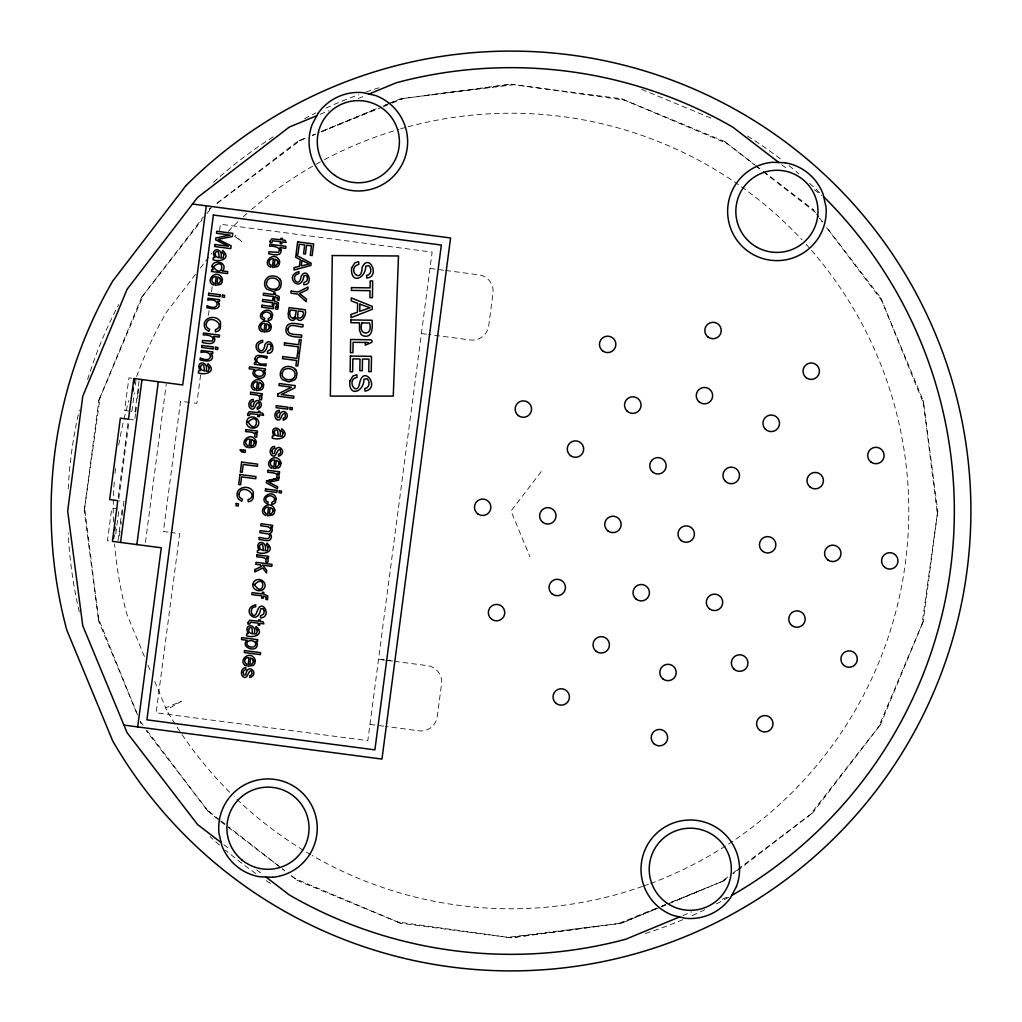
<?xml version="1.0" encoding="UTF-8"?>
<svg xmlns="http://www.w3.org/2000/svg" width="1022" height="1022" viewBox="0 0 1022 1022"><rect width="100%" height="100%" fill="white"/><g stroke="black" fill="none" stroke-linecap="round" stroke-linejoin="round"><path stroke-width="0.75" stroke-dasharray="5 3.75" d="M98.431 618.859L98.776 621.453L137.753 715.502L98.38 618.246L84.238 511L84.571 508.394M99.786 398.12L98.776 400.547L84.685 507.793L98.776 621.453M118.194 497.522L128.299 420.796M118.82 498.774L129.015 421.307M115.767 533.906L119.025 509.097M131.902 411.393L134.355 392.78M135.377 385.026L135.99 380.376M118.041 540.523L122.129 509.505L119.165 509.109M139.094 380.784L135.006 411.802L130.931 411.266M119.421 535.911L120.047 531.21M120.864 524.95L121.286 521.82M122.103 515.561L123.138 507.73M123.343 506.158L123.956 501.457L119.331 500.857M134.891 418.471L135.504 413.782M135.709 412.211L136.744 404.38M137.561 398.12L137.983 394.99M138.187 393.419L139.222 385.588M145.418 542.49L166.228 384.387M200.58 375.087L196.863 403.371L190.935 402.591M208.45 315.376L209.063 310.662M211.541 291.807L212.372 285.521M219.615 230.538L220.445 224.252L432.14 252.115L367.818 740.656L156.123 712.781L179.706 533.65L170.827 532.488M922.214 623.88L923.224 621.453L937.315 514.207L923.224 400.547L881.807 300.621L826.223 227.037M937.429 513.606L937.762 511L923.62 403.754L880.594 297.619L826.351 226.961M84.238 511L100.041 397.558L141.406 297.619L143.003 295.537M937.762 511L921.959 624.442L880.594 724.381L878.997 726.463M98.776 400.547L143.399 295.064L203.404 216.817M923.224 621.453L878.601 726.936L812.771 812.771L810.689 814.368M195.509 274.33L166.522 312.119A397.775 397.775 0 0 0 136.641 376.53M200.338 268.032L211.937 252.919M228.366 231.509L229.733 229.733A397.775 397.775 0 0 1 238.726 221.02M541.251 471.576L511 511L530.009 556.901M141.406 297.619L202.037 219.819M206.929 213.547L211.81 207.274L209.229 209.229L211.311 207.632M880.594 724.381L810.191 814.726L733.221 873.81M297.619 141.406L215.604 204.374L300.621 140.193L306.498 137.753L297.619 141.406L300.046 140.41M721.954 881.59L728.175 877.681M727.728 877.017L721.379 881.807L671.416 902.515M732.8 873.184L736.607 870.31M737.871 869.352L812.771 812.771M154.731 681.418L166.522 709.881L181.341 701.335L165.666 707.824M312.374 135.326L315.313 134.099M321.189 131.659L377.029 108.524L319.541 132.323M390.263 103.043L382.905 106.084L387.287 104.27M391.733 102.43L403.141 98.431M661.132 906.782L669.947 903.129M320.09 114.323L328.88 110.683M358.173 98.546L365.493 95.519M388.769 103.656L400.547 98.776L514.207 84.685L621.453 98.776L623.88 99.786M661.221 906.757L702.459 889.677M682.862 915.571L691.651 911.931M722.413 899.181L729.734 896.153M312.413 135.415L315.351 134.214M321.253 131.825L381.653 107.336M383.135 106.735L390.493 103.759M391.975 103.158L403.754 98.38L511 84.238L513.606 84.571M656.546 908.098L618.246 923.62L511 937.762L508.394 937.429M662.448 905.696L665.386 904.508M671.288 902.119L724.381 880.594M424.079 95.672L511 84.238L624.442 100.041L724.381 141.406L726.463 143.003M597.921 926.328L511 937.762L397.558 921.959L297.619 880.594L295.537 878.997M618.859 923.569L621.453 923.224L659.752 907.37L621.453 923.224L507.793 937.315L400.547 923.224L398.12 922.214M392.729 661.093L378.549 659.228L384.464 660.008M394.3 661.298L427.4 665.641A16.416 16.416 0 0 1 441.542 684.088L437.25 716.652A16.429 16.429 0 0 1 418.816 730.794L385.728 726.438M429.994 268.403L444.8 270.345M445.758 270.472L478.845 274.829A16.429 16.429 0 0 1 492.987 293.263L488.708 325.826A16.429 16.429 0 0 1 470.273 339.968L428.64 334.488M421.422 333.542L427.72 334.373M131.876 378.255L128.913 377.859L124.62 410.435L130.561 411.214M189.453 402.4L180.575 401.237L163.418 531.504L169.345 532.283M128.504 419.224L134.687 420.042M117.683 508.918L111.756 508.138L107.463 540.702L111.832 541.277M385.754 660.174L393.342 661.183M369.964 724.368L384.77 726.31M641.637 89.361L713.522 119.127M621.453 98.776L726.936 143.399L754.709 164.695M400.547 923.224L295.064 878.601L290.018 874.73L297.619 880.594M781.715 164.708L788.013 169.524M814.419 189.798L821.969 195.585M755.858 165.564L762.284 170.508M763.447 171.389L812.771 209.229L814.368 211.311M234.485 236.197L241.831 241.831L235.226 235.226M207.632 810.689L219.347 820.538M220.586 821.484L226.935 826.351M228.162 827.296L281.178 867.946L228.596 826.798M223.933 844.747L230.218 849.576M256.637 869.85L262.922 874.666M724.381 141.406L754.53 164.9M755.782 165.883L762.054 170.763M763.306 171.747L814.726 211.81L818.596 216.868L812.771 209.229M219.819 819.963L207.274 810.191L146.248 730.692M221.071 820.934L227.344 825.827M822.467 221.915L819.567 218.12L822.391 221.966M143.067 725.186L140.193 721.379L141.406 724.381L140.41 721.954M146.9 730.257L209.229 812.771M880.594 297.619L881.59 300.046M144.396 656.482L126.779 613.954A397.775 397.775 0 0 1 114.592 543.998M148.049 665.284L150.477 671.16M923.224 400.547L923.569 403.141M728.571 897.278A443.331 443.331 0 0 1 716.052 904.061M704.695 909.784A443.331 443.331 0 0 1 691.664 915.853M682.875 919.659A443.331 443.331 0 0 1 642.429 934.402M270.447 883.404A443.331 443.331 0 0 1 263.804 879.022M255.922 873.606A443.331 443.331 0 0 1 225.543 850.202M219.5 845.015A443.331 443.331 0 0 1 210.034 836.52M79.32 611.974A443.331 443.331 0 0 1 68.219 533.126M68.219 488.874A443.331 443.331 0 0 1 79.32 410.026M87.598 379.571A443.331 443.331 0 0 1 118.68 304.543M213.547 182.261A443.331 443.331 0 0 1 274.458 136.041M304.543 118.68A443.331 443.331 0 0 1 315.875 112.918M325.967 108.128A443.331 443.331 0 0 1 358.467 94.739M365.978 92.057A443.331 443.331 0 0 1 379.571 87.598M747.542 136.041A443.331 443.331 0 0 1 782.788 160.748M789.048 165.705A443.331 443.331 0 0 1 798.885 173.855M809.628 183.334A443.331 443.331 0 0 1 820.002 193.094M811.545 250.428A397.775 397.775 0 0 1 649.941 883.723M648.446 884.273A397.775 397.775 0 0 1 643.988 885.882M642.493 886.419A397.775 397.775 0 0 1 312.119 855.478M310.765 854.699A397.775 397.775 0 0 1 234.191 796.649M229.733 792.267A397.775 397.775 0 0 1 166.522 709.881M113.378 521.961A397.775 397.775 0 0 1 114.464 479.574M115.013 473.263A397.775 397.775 0 0 1 115.499 468.536M118.744 444.966A397.775 397.775 0 0 1 128.874 400.522M243.351 216.741A397.775 397.775 0 0 1 246.864 213.585M251.629 209.421A397.775 397.775 0 0 1 323.054 160.428M324.447 159.688A397.775 397.775 0 0 1 399.014 129.321M400.522 128.874A397.775 397.775 0 0 1 406.539 127.188M408.046 126.779A397.775 397.775 0 0 1 802.066 239.876M806.32 244.514A397.775 397.775 0 0 1 810.51 249.24M284.959 870.859L282.442 868.917L285.023 870.782"/><path stroke-width="1.5" d="M365.327 342.498L365.288 345.193L371.829 342.319A1.686 1.686 0 0 0 372.008 341.054L371.586 340.288A1.686 1.686 0 0 0 370.411 339.777L350.635 339.47L350.431 352.654L352.922 352.692L353.088 342.293L368.175 342.498M266.589 481.004L266.346 482.844L277.384 488.733L277.639 486.715L268.786 482.205L278.495 480.174L278.763 478.104L266.589 481.004L278.763 478.104M113.621 538.3L114.03 535.145M114.656 530.392L115.077 527.237M132.975 391.26L133.397 388.105M134.023 383.365L134.636 378.613M120.57 542.427L142.007 379.584M136.859 544.573L158.295 381.73M137.702 726.923L161.284 547.792L112.42 541.366L117.786 500.652L109.648 499.579L120.366 418.151L128.504 419.224L133.869 378.51L182.721 384.949L206.303 205.818M220.739 280.705L219.283 282.992L216.996 283.452L217.839 276.975L220.126 278.316L220.739 280.705A3.143 3.143 0 0 0 220.126 278.316M277.907 262.846L276.464 265.132L274.164 265.592L275.007 259.115L277.307 260.457L277.907 262.846A3.143 3.143 0 0 0 277.307 260.457M269.514 327.5L268.058 329.787L265.771 330.247L266.614 323.77L268.901 325.098L269.514 327.5A3.143 3.143 0 0 0 268.901 325.098M261.926 385.971L260.469 388.258L258.183 388.718L259.013 382.228L261.313 383.569L261.926 385.971A3.143 3.143 0 0 0 261.313 383.569M254.491 443.152L253.047 445.439L250.748 445.899L251.591 439.422L253.878 440.763L254.491 443.152A3.143 3.143 0 0 0 253.878 440.763M279.21 464.001L277.767 466.3L275.467 466.747L276.31 460.27L278.597 461.612L279.21 464.001A3.143 3.143 0 0 0 278.597 461.612M273.078 511.243L271.622 513.529L269.335 513.989L270.178 507.512L272.465 508.841L273.078 511.243A3.143 3.143 0 0 0 272.465 508.841M253.533 661.707L252.089 663.993L249.79 664.453L250.633 657.976L252.932 659.305L253.533 661.707A3.143 3.143 0 0 0 252.932 659.305M295.166 316.743L296.227 310.726L290.721 310.011C288.012 313.256 291.193 321.432 295.166 316.743A2.453 2.453 0 0 1 293.314 318.136M316.858 115.665L289.328 127.06L197.514 197.514L127.06 289.328L82.769 396.255L67.669 511L82.769 625.745L127.06 732.672L197.514 824.486L221.148 842.626M369.07 94.037L396.255 82.769A443.331 443.331 0 0 1 732.672 127.06L778.879 162.524M679.566 916.938L625.745 939.231A443.331 443.331 0 0 1 289.328 894.94L265.988 877.029M731.778 895.31L732.672 894.94A443.331 443.331 0 0 0 824.486 197.514L823.719 196.927M192.532 204.004L450.574 237.973L381.96 759.078L123.93 725.109M296.188 370.743A7.32 7.32 0 0 0 292.867 367.511A10.999 10.999 0 0 0 287.297 366.476C282.136 366.63 278.814 372.545 280.807 377.144A6.643 6.643 0 0 0 282.519 379.647L288.766 381.947L294.617 379.916A7.422 7.422 0 0 0 296.354 377.361L296.955 373.656A7.077 7.077 0 0 0 295.358 369.466M280.513 280.245A7.32 7.32 0 0 0 277.205 277.013A10.999 10.999 0 0 0 271.635 275.978C266.461 276.119 263.139 282.046 265.132 286.633A6.643 6.643 0 0 0 266.844 289.137L273.091 291.449L278.942 289.405A7.422 7.422 0 0 0 280.68 286.863L281.28 283.145A7.077 7.077 0 0 0 279.683 278.968M266.116 597.333L265.848 599.25L267.521 599.773L267.738 595.89L263.689 594.14L263.919 592.402L262.386 592.198L262.156 593.935L252.089 592.632L251.834 594.587L261.9 595.89L261.606 598.151L263.139 598.355L263.433 596.094L266.116 597.333M276.758 304.173L276.489 306.102L278.176 306.613L278.393 302.742L274.33 300.992L274.56 299.254L273.027 299.05L272.81 300.787L262.731 299.484L262.475 301.439L272.555 302.742L272.261 305.003L273.794 305.208L274.088 302.946L276.758 304.173M277.562 297.964L277.307 299.88L278.98 300.404L279.198 296.521L275.148 294.77L275.365 293.033L273.845 292.829L273.615 294.566L263.535 293.263L263.293 295.217L273.359 296.533L273.066 298.794L274.599 298.986L274.892 296.725L277.562 297.964M272.606 314.955L271.737 318.8A4.011 4.011 0 0 1 269.961 320.231L268.326 320.576L268.275 318.634L270.702 317.178L270.881 314.904A3.066 3.066 0 0 0 269.667 313.256C265.733 309.398 258.144 315.709 264.609 318.315L264.11 320.218C252.996 315.376 270.14 303.496 272.606 314.955M276.17 498.71L275.301 502.543A4.011 4.011 0 0 1 273.513 503.974L271.89 504.319L271.839 502.377L274.266 500.921L274.445 498.659A3.066 3.066 0 0 0 273.219 496.999C269.297 493.141 261.709 499.451 268.173 502.058L267.675 503.961C256.56 499.119 273.692 487.238 276.17 498.71M246.583 421.818C245.804 426.302 250.76 428.882 254.619 428.001A5.097 5.097 0 0 0 257.416 426.378C261.811 421.345 255.015 414.855 249.611 417.538A4.918 4.918 0 0 0 247.26 419.672L246.583 421.818M252.894 584.392C252.115 588.864 257.071 591.457 260.929 590.575A5.097 5.097 0 0 0 263.727 588.953C268.122 583.92 261.325 577.43 255.922 580.113A4.918 4.918 0 0 0 253.571 582.246L252.894 584.392M255.858 643.86C255.819 648.127 249.176 647.871 247.286 645.074A2.747 2.747 0 0 1 247.72 641.612C250.135 639.657 255.104 640.564 255.858 643.86M263.599 373.094C263.561 377.361 256.918 377.105 255.027 374.308A2.747 2.747 0 0 1 255.462 370.845C257.876 368.891 262.846 369.798 263.599 373.094M243.108 672.374L243.939 675.018L245.727 674.827C247.643 661.515 260.214 674.047 249.815 677.56L249.802 675.606L251.297 675.031L252.025 673.319L251.399 670.828C247.49 670.24 248.103 680.678 242.776 676.513C240.068 673.805 241.537 667.583 245.855 667.698L245.919 669.678L244.003 670.355L243.108 672.374M247.707 413.999L247.682 415.507L249.457 415.456L250.147 413.642L258.029 414.549L257.774 416.529L259.307 416.733L259.562 414.753L263.612 415.277L262.692 413.169L259.818 412.799L259.997 411.355L258.477 411.151L258.285 412.594L249.253 411.674L247.707 413.999M250.531 404.086L251.348 406.73L253.149 406.539C255.066 393.227 267.636 405.76 257.225 409.273L257.212 407.318L258.707 406.743L259.447 405.031L258.822 402.54C254.9 401.953 255.526 412.39 250.198 408.225C247.49 405.517 248.959 399.295 253.277 399.41L253.328 401.391L251.425 402.068L250.531 404.086M248.039 622.59L248.027 624.097L249.802 624.033L250.492 622.219L258.362 623.139L258.106 625.119L259.639 625.311L259.895 623.343L263.944 623.867L263.024 621.759L260.15 621.389L260.342 619.945L258.809 619.741L258.617 621.184L249.598 620.252L248.039 622.59M270.153 241.141L270.14 242.648L271.916 242.597L272.606 240.783L280.475 241.703L280.22 243.67L281.753 243.875L282.008 241.895L286.058 242.418L285.138 240.311L282.264 239.94L282.455 238.496L280.922 238.305L280.731 239.748L271.711 238.816L270.153 241.141M271.852 451.047L272.682 453.691L274.484 453.5C276.387 440.188 288.958 452.72 278.559 456.234L278.546 454.279L280.041 453.704L280.769 451.992L280.143 449.501C276.234 448.913 276.847 459.351 271.52 455.186C268.812 452.478 270.293 446.256 274.611 446.371L274.663 448.351L272.746 449.028L271.852 451.047M276.54 414.983L277.358 417.628L279.159 417.449C281.076 404.124 293.646 416.657 283.235 420.17L283.222 418.215L284.729 417.64L285.457 415.928L284.831 413.437C280.922 412.85 281.535 423.3 276.208 419.122C273.5 416.414 274.969 410.192 279.287 410.307L279.338 412.288L277.435 412.965L276.54 414.983M200.427 366.821L201.155 369.76L204.502 371.05L203.8 365.506A1.686 1.686 0 0 0 202.573 364.726L201.181 365.148L200.427 366.821M215.131 253.635L215.859 256.573L219.206 257.863L218.504 252.319A1.686 1.686 0 0 0 217.277 251.54L215.885 251.961L215.131 253.635M248.576 629.667L249.304 632.592L252.651 633.895L251.936 628.338A1.686 1.686 0 0 0 250.722 627.572L249.33 627.993L248.576 629.667M259.396 546.361L260.125 549.287L263.472 550.59L262.756 545.033A1.686 1.686 0 0 0 261.543 544.253L260.15 544.688L259.396 546.361M274.254 431.974L274.982 434.912L278.329 436.202L277.614 430.658A1.686 1.686 0 0 0 276.387 429.879L275.007 430.3L274.254 431.974M332.291 255.538L330.349 396.102L393.266 396.102L398.503 255.973L332.291 255.538M350.38 356.039L350.137 371.791L352.628 371.829L352.833 358.875L360.012 358.99L359.833 370.667L362.312 370.705L362.491 359.029L368.955 359.131L368.763 371.599L371.254 371.638L371.484 356.371L350.38 356.039M350.942 319.912L350.904 322.709L359.488 322.837L359.488 330.323L361.162 334.475A6.324 6.324 0 0 0 364.407 336.136C373.337 337.707 372.455 325.737 372.059 320.244L350.942 319.912M351.031 314.495L350.98 317.676L372.225 309.372L372.276 306.357L351.287 297.926L351.249 300.89L357.598 303.304L357.47 312.132L351.031 314.495M351.453 287.604L351.415 290.389L370.028 290.682L369.926 297.67L372.417 297.709L372.672 280.973L370.181 280.935L370.079 287.897L351.453 287.604M359.872 304.147L359.757 311.314L370.041 307.763L359.872 304.147M361.98 322.875C357.202 336.046 373.848 336.672 369.517 323.003L361.98 322.875M254.759 358.85L256.241 362.784L254.542 362.567L254.312 364.33L265.912 365.838L266.167 363.87C253.29 366.413 253.686 352.181 266.883 358.39L267.138 356.423L258.093 355.375L255.947 356.269L254.759 358.85M211.912 266.397L213.215 269.859L211.746 269.68L211.516 271.494L227.536 273.577L227.778 271.622L222.042 270.881L222.758 270.37A3.896 3.896 0 0 0 224.048 267.879C224.802 261.236 212.883 259.831 211.912 266.397M213.509 266.793C222.694 280.922 226.181 255.359 213.509 266.793M212.448 356.295C212.972 363.257 203.838 360.6 200.031 359.872L200.286 357.904C213.279 364.535 213.828 349.537 201.002 352.411L201.257 350.444L212.857 351.951L212.627 353.727L210.979 353.51L212.448 356.295M219.232 304.071C219.756 311.02 210.621 308.376 206.814 307.648L207.07 305.68C220.062 312.31 220.611 297.3 207.785 300.187L208.041 298.22L219.641 299.727L219.411 301.49L217.763 301.286L219.232 304.071M257.391 643.809C257.787 653.965 239.314 647.271 247.12 640.296L241.473 639.568L241.729 637.6L257.774 639.683L257.544 641.471L256.037 641.279L257.391 643.809M265.132 373.043C265.528 383.199 247.056 376.505 254.861 369.53L249.215 368.801L249.47 366.834L265.516 368.916L265.286 370.705L263.778 370.513L265.132 373.043M264.238 610.645L263.791 613.928L260.61 615.832L260.508 617.888C272.708 617.275 262.169 597.116 257.212 611.054C253.89 622.832 246.647 607.17 255.653 606.812L255.743 604.794C239.723 608.665 257.557 628.019 260.763 608.78L263.165 608.678L264.238 610.645M271.162 346.1L270.715 349.371L267.547 351.287L267.432 353.331C277.997 353.893 271.124 334.475 264.902 344.695C262.807 358.875 252.319 344.044 262.59 342.268L262.667 340.237C246.647 344.107 264.494 363.462 267.7 344.222L270.089 344.133L271.162 346.1M307.507 277.473L307.06 280.756L303.892 282.66L303.777 284.716C314.329 285.279 307.456 265.848 301.235 276.081C299.152 290.248 288.651 275.416 298.922 273.64L299.012 271.622C282.992 275.493 300.826 294.847 304.032 275.608L306.434 275.506L307.507 277.473M209.318 367.626L208.322 370.999L206.048 371.254C209.497 360.37 194.589 360.242 200.095 370.654L198.613 370.858L198.345 372.915C205.946 375.713 216.856 371.305 207.977 363.64L207.466 365.531L209.318 367.626M224.01 254.44L223.026 257.812L220.752 258.068C224.201 247.183 209.293 247.056 214.799 257.467L213.304 257.672L213.049 259.729C220.65 262.526 231.56 258.119 222.681 250.454L222.17 252.345L224.01 254.44M257.455 630.459L256.471 633.832L254.184 634.1C257.646 623.216 242.738 623.088 248.231 633.487L246.749 633.691L246.494 635.748C254.095 638.546 265.005 634.151 256.126 626.486L255.615 628.364L257.455 630.459M268.275 547.153L267.291 550.526L265.005 550.781C268.467 539.897 253.558 539.782 259.051 550.181L257.57 550.385L257.314 552.442C264.915 555.24 275.825 550.832 266.946 543.167L266.435 545.058L268.275 547.153M283.132 432.779L282.149 436.151L279.862 436.407C283.324 425.522 268.403 425.395 273.909 435.806L272.427 436.011L272.159 438.068C279.76 440.865 290.682 436.458 281.804 428.793L281.28 430.684L283.132 432.779M214.709 338.997C215.08 345.858 206.074 343.124 202.292 342.485L202.548 340.518L212.129 341.118C215.961 335.88 206.431 334.564 203.263 334.999L203.519 333.031L219.538 335.114L219.283 337.081L213.534 336.34L214.709 338.997M248.193 422.035C257.352 437.275 260.878 409.579 248.193 422.035M254.504 584.597C263.676 599.85 267.189 572.154 254.504 584.597M281.088 250.249C281.472 257.11 272.452 254.376 268.671 253.737L268.927 251.77L278.508 252.37C282.34 247.132 272.81 245.817 269.642 246.251L269.897 244.284L285.917 246.366L285.662 248.333L279.913 247.592L281.088 250.249M266.461 282.851C265.694 287.77 271.673 290.261 275.71 288.945A5.123 5.123 0 0 0 278.993 286.032C281.267 280.973 275.34 277.026 270.753 278.24A5.468 5.468 0 0 0 267.802 279.887L266.461 282.851M282.136 373.349C281.369 378.281 287.348 380.772 291.372 379.456A5.123 5.123 0 0 0 294.668 376.543C296.942 371.471 291.015 367.524 286.428 368.75A5.468 5.468 0 0 0 283.477 370.398L282.136 373.349M222.4 279.734L222.119 281.995A4.854 4.854 0 0 1 220.279 284.486L215.105 285.304L216.23 276.655C212.435 275.633 209.893 281.446 213.815 283.017L213.304 285.023C204.77 280.807 215.501 269.348 221.25 276.77A4.969 4.969 0 0 1 222.4 279.734M256.164 442.181L255.87 444.442A4.854 4.854 0 0 1 254.031 446.933L248.87 447.751L249.994 439.102C246.187 438.093 243.645 443.893 247.58 445.464L247.056 447.47C238.522 443.267 249.253 431.795 255.002 439.217A4.969 4.969 0 0 1 256.164 442.181M263.587 385L263.293 387.249A4.854 4.854 0 0 1 261.466 389.752L256.292 390.57L257.416 381.909C253.609 380.899 251.067 386.699 255.002 388.283L254.491 390.276C245.957 386.073 256.688 374.614 262.437 382.036A4.969 4.969 0 0 1 263.587 385M255.206 660.736L254.912 662.984A4.854 4.854 0 0 1 253.073 665.488L247.912 666.306L249.036 657.657C245.229 656.635 242.687 662.435 246.621 664.019L246.098 666.012C237.564 661.809 248.308 650.35 254.044 657.772A4.969 4.969 0 0 1 255.206 660.736M271.188 326.529L270.894 328.79A4.854 4.854 0 0 1 269.054 331.281L263.88 332.099L265.005 323.45C261.21 322.428 258.668 328.228 262.59 329.812L262.079 331.805C253.545 327.602 264.276 316.143 270.025 323.565A4.969 4.969 0 0 1 271.188 326.529M279.581 261.875L279.287 264.136A4.854 4.854 0 0 1 277.447 266.627L272.286 267.445L273.411 258.796C269.604 257.787 267.061 263.587 270.996 265.158L270.472 267.164C261.939 262.961 272.682 251.489 278.418 258.911A4.969 4.969 0 0 1 279.581 261.875M274.752 510.272L274.458 512.533A4.854 4.854 0 0 1 272.619 515.024L267.445 515.842L268.569 507.193C264.775 506.171 262.232 511.971 266.154 513.555L265.643 515.548C257.11 511.345 267.841 499.886 273.589 507.308A4.969 4.969 0 0 1 274.739 510.272M280.884 463.03L280.59 465.291A4.854 4.854 0 0 1 278.75 467.795L273.589 468.613L274.714 459.951C270.907 458.942 268.364 464.742 272.286 466.313L271.775 468.319C263.242 464.116 273.973 452.657 279.721 460.079A4.969 4.969 0 0 1 280.884 463.03M206.252 324.076L206.291 325.75A4.305 4.305 0 0 0 207.389 327.858L209.714 329.288L208.91 331.332L205.895 329.314A6.132 6.132 0 0 1 204.464 326.363C202.599 318.212 213.636 314.75 218.836 319.733A6.502 6.502 0 0 1 220.509 322.185L220.382 328.369A5.915 5.915 0 0 1 217.571 331.281L215.489 331.907L215.272 329.761C227.344 325.264 208.501 312.873 206.252 324.076M239.033 493.996L239.084 495.67A4.305 4.305 0 0 0 240.17 497.778L242.508 499.209L241.69 501.253L238.688 499.234A6.132 6.132 0 0 1 237.245 496.283C235.379 488.133 246.43 484.671 251.629 489.653A6.502 6.502 0 0 1 253.303 492.106L253.162 498.289A5.915 5.915 0 0 1 250.364 501.202L248.269 501.828L248.052 499.681C260.137 495.185 241.281 482.793 239.033 493.996M287.987 329.058C286.952 336.264 298.117 333.76 301.797 335.242L301.528 337.362C296.444 336.723 284.576 337.439 286.045 328.995C286.607 320.282 298.105 324.178 303.164 324.766L302.882 326.887C298.782 327.449 289.303 322.185 287.987 329.058M288.306 313.754L288.447 317.382L290.146 319.592A4.727 4.727 0 0 0 293.506 320.32L296.444 317.829C300.545 325.341 307.405 314.891 305.118 309.73L289.098 307.648L288.306 313.754M297.658 314.431C296.61 321.572 305.591 317.139 302.946 311.595L298.117 310.969L297.658 314.431M351.606 267.981C350.214 284.397 365.608 279.249 365.761 266.154L368.853 265.669C372.161 268.045 371.293 275.225 366.617 275.34L366.77 278.022C380.401 277.077 369.402 252.485 362.197 267.176C361.584 285.892 345.755 268.186 358.837 264.353L358.645 261.721L354.838 262.82L351.606 267.981M349.831 381.065C348.438 397.481 363.832 392.333 363.985 379.239L367.077 378.753C370.386 381.129 369.517 388.309 364.841 388.424L364.995 391.107C380.759 388.513 364.075 363.883 359.706 382.726C357.125 398.516 345.41 379.239 357.061 377.45L356.87 374.806L353.063 375.904L349.831 381.065M201.909 345.487L201.653 347.454L213.253 348.962L213.509 346.995L201.909 345.487M208.692 293.263L208.437 295.23L220.037 296.738L220.292 294.77L208.692 293.263M215.016 244.488L214.761 246.532L230.768 248.614L231.138 245.765L218.044 239.301L232.339 236.529L232.761 233.335L216.741 231.253L216.472 233.297L230.103 235.073L215.872 237.934L215.629 239.838L228.43 246.238L215.016 244.488M215.655 347.276L215.399 349.243L217.66 349.537L217.916 347.569L215.655 347.276M222.438 295.051L222.183 297.019L224.444 297.313L224.699 295.345L222.438 295.051M236.235 503.514L235.941 505.749L238.19 506.043L238.471 503.808L236.235 503.514M240.004 474.515L238.701 484.53L240.592 484.773L241.614 476.891L255.743 478.718L256.011 476.597L240.004 474.515M241.614 462.072L240.323 472.087L242.201 472.33L243.236 464.448L257.352 466.275L257.633 464.154L241.614 462.072M243.185 449.999L243.044 451.111L240.873 449.565L239.966 449.999L241.792 451.98L245.139 452.529L245.421 450.28L243.185 449.999M245.842 429.572L245.587 431.54C247.848 431.999 257.288 431.463 254.516 436.42L256.254 437.327L256.854 436.368L256.918 434.082L255.449 432.613L257.212 432.843L257.442 431.08L245.842 429.572M250.684 392.269L250.428 394.237C252.69 394.696 262.13 394.16 259.358 399.117L261.095 400.036L261.696 399.078L261.76 396.779L260.291 395.322L262.054 395.552L262.284 393.777L250.684 392.269M261.99 305.233L261.734 307.2L273.334 308.708L273.589 306.741L261.99 305.233M275.736 307.022L275.48 308.989L277.741 309.283L277.997 307.315L275.736 307.022M244.565 650.58L244.309 652.534L260.316 654.617L260.572 652.649L244.565 650.58M255.091 569.51L254.772 571.937L262.705 568.002L266.435 572.997L266.768 570.455L262.654 565.192L271.788 566.367L272.044 564.412L256.024 562.33L255.768 564.297L260.367 564.885L261.517 566.456L255.091 569.51M256.995 554.844L256.739 556.811C259 557.271 268.441 556.735 265.669 561.691L267.406 562.611L268.02 561.653L268.071 559.353L266.614 557.897L268.364 558.114L268.594 556.351L256.995 554.844M259.243 537.546L258.988 539.501C262.322 539.309 270.383 543.282 271.315 537.457A4.011 4.011 0 0 0 270.549 534.468L269.744 533.612L271.392 532.641L272.21 530.597A4.114 4.114 0 0 0 271.456 527.582L270.779 526.841L272.401 527.045L272.631 525.295L261.032 523.788L260.776 525.755L268.186 526.79L270.319 528.348A2.887 2.887 0 0 1 270.281 530.865L268.837 531.683L260.137 530.673L259.882 532.641L268.134 533.918A2.555 2.555 0 0 1 269.616 535.656C270.166 541.29 261.798 537.163 259.243 537.546M265.554 488.976L265.298 490.943L276.898 492.451L277.154 490.483L265.554 488.976M267.968 470.312L267.713 472.279C269.987 472.739 279.428 472.202 276.655 477.159L278.38 478.079L278.993 477.121L279.057 474.821L277.588 473.365L279.351 473.582L279.581 471.819L267.968 470.312M276.374 405.683L276.119 407.65L287.719 409.158L287.974 407.19L276.374 405.683M277.895 393.968L277.601 396.14L293.621 398.222L293.889 396.191L281.318 394.556L294.975 387.785L295.256 385.613L279.249 383.531L278.98 385.562L291.564 387.197L277.895 393.968M282.749 356.55L282.468 358.671L296.597 360.511L295.907 365.812L297.798 366.055L299.446 353.357L297.555 353.114L296.878 358.39L282.749 356.55M284.525 342.894L284.244 345.014L298.373 346.841L297.683 352.143L299.574 352.386L301.222 339.687L299.331 339.445L298.654 344.721L284.525 342.894M291.244 291.104L290.976 293.225L297.76 294.106L306.153 301.694L306.485 299.229L299.574 293.403L307.737 289.596L308.069 287.016L298.028 291.985L291.244 291.104M294.31 267.572L293.991 269.974L310.854 265.503L311.161 263.216L295.946 254.989L295.652 257.237L300.264 259.626L299.395 266.333L294.31 267.572M297.645 241.869L296.086 253.826L297.977 254.069L299.254 244.232L304.709 244.948L303.56 253.801L305.437 254.044L306.587 245.191L311.493 245.829L310.266 255.283L312.157 255.526L313.665 243.951L297.645 241.869M301.912 260.469L301.209 265.899L309.334 264.098L301.912 260.469M279.3 490.764L279.044 492.732L281.305 493.026L281.561 491.058L279.3 490.764M290.12 407.471L289.865 409.439L292.126 409.733L292.381 407.765L290.12 407.471M213.368 215.029L146.913 719.846L374.895 749.867L441.351 245.05L213.368 215.029M318.225 113.097L312.183 124.454A49.273 49.273 0 0 0 341.105 187.856A49.273 49.273 0 0 0 404.508 158.934A49.273 49.273 0 0 0 375.585 95.531L363.053 92.644A49.273 49.273 0 0 0 318.225 113.097M736.453 886.508L730.411 897.865A49.273 49.273 0 0 1 685.583 918.318L673.051 915.431A49.273 49.273 0 0 1 644.128 852.029A49.273 49.273 0 0 1 707.518 823.106A49.273 49.273 0 0 1 736.453 886.508M185.8 185.8L112.714 281.05A459.9 459.9 0 0 0 66.775 630.025L112.714 740.95A459.9 459.9 0 0 0 774.791 887.722A459.9 459.9 0 0 0 863.309 215.387A459.9 459.9 0 0 0 185.8 185.8M785.062 162.741L772.198 162.294A49.273 49.273 0 0 0 727.856 216.038A49.273 49.273 0 0 0 781.6 260.393A49.273 49.273 0 0 0 825.955 206.636L823.068 194.103A49.273 49.273 0 0 0 785.062 162.741M272.67 877.259L259.818 876.799A49.273 49.273 0 0 1 221.8 845.449L218.912 832.917A49.273 49.273 0 0 1 263.267 779.16A49.273 49.273 0 0 1 317.012 823.502A49.273 49.273 0 0 1 272.67 877.259M806.217 377.706A8.214 8.214 0 0 0 819.363 372.251A8.214 8.214 0 0 0 808.07 363.602A8.214 8.214 0 0 0 806.217 377.706M518.346 415.596A8.214 8.214 0 0 0 531.491 410.154A8.214 8.214 0 0 0 520.198 401.493A8.214 8.214 0 0 0 518.346 415.596M491.544 619.153A8.214 8.214 0 0 0 504.689 613.711A8.214 8.214 0 0 0 493.396 605.05A8.214 8.214 0 0 0 491.544 619.153M556.249 703.468A8.214 8.214 0 0 0 569.382 698.026A8.214 8.214 0 0 0 558.101 689.365A8.214 8.214 0 0 0 556.249 703.468M477.67 513.785A8.214 8.214 0 0 0 490.816 508.343A8.214 8.214 0 0 0 479.535 499.681A8.214 8.214 0 0 0 477.67 513.785M602.661 350.904A8.214 8.214 0 0 0 615.806 345.462A8.214 8.214 0 0 0 604.513 336.8A8.214 8.214 0 0 0 602.661 350.904M708.029 337.03A8.214 8.214 0 0 0 721.174 331.588A8.214 8.214 0 0 0 709.881 322.926A8.214 8.214 0 0 0 708.029 337.03M654.425 744.144A8.214 8.214 0 0 0 667.57 738.702A8.214 8.214 0 0 0 656.29 730.04A8.214 8.214 0 0 0 654.425 744.144M884.784 567.389A8.214 8.214 0 0 0 897.929 561.934A8.214 8.214 0 0 0 886.636 553.285A8.214 8.214 0 0 0 884.784 567.389M870.91 462.021A8.214 8.214 0 0 0 884.056 456.566A8.214 8.214 0 0 0 872.775 447.917A8.214 8.214 0 0 0 870.91 462.021M759.793 730.27A8.214 8.214 0 0 0 772.939 724.828A8.214 8.214 0 0 0 761.658 716.167A8.214 8.214 0 0 0 759.793 730.27M844.108 665.565A8.214 8.214 0 0 0 857.254 660.123A8.214 8.214 0 0 0 845.973 651.474A8.214 8.214 0 0 0 844.108 665.565M827.794 559.877A8.214 8.214 0 0 0 840.927 554.435A8.214 8.214 0 0 0 829.647 545.774A8.214 8.214 0 0 0 827.794 559.877M791.986 625.579A8.214 8.214 0 0 0 805.132 620.137A8.214 8.214 0 0 0 793.851 611.475A8.214 8.214 0 0 0 791.986 625.579M733.796 668.912A8.278 8.278 0 0 0 747.657 665.194A8.278 8.278 0 0 0 737.514 655.051A8.278 8.278 0 0 0 733.796 668.912M663.01 679.004A8.214 8.214 0 0 0 676.142 673.562A8.214 8.214 0 0 0 664.862 664.9A8.214 8.214 0 0 0 663.01 679.004M596.235 651.346A8.214 8.214 0 0 0 609.38 645.904A8.214 8.214 0 0 0 598.1 637.243A8.214 8.214 0 0 0 596.235 651.346M552.238 594.012A8.214 8.214 0 0 0 565.383 588.57A8.214 8.214 0 0 0 554.103 579.908A8.214 8.214 0 0 0 552.238 594.012M542.81 522.357A8.214 8.214 0 0 0 555.955 516.915A8.214 8.214 0 0 0 544.662 508.253A8.214 8.214 0 0 0 542.81 522.357M570.468 455.595A8.214 8.214 0 0 0 583.613 450.153A8.214 8.214 0 0 0 572.32 441.491A8.214 8.214 0 0 0 570.468 455.595M626.946 410.946A8.278 8.278 0 0 0 640.807 407.229A8.278 8.278 0 0 0 630.663 397.085A8.278 8.278 0 0 0 626.946 410.946M699.457 402.17A8.214 8.214 0 0 0 712.589 396.728A8.214 8.214 0 0 0 701.309 388.066A8.214 8.214 0 0 0 699.457 402.17M765.363 429.163A8.278 8.278 0 0 0 779.224 425.446A8.278 8.278 0 0 0 769.081 415.302A8.278 8.278 0 0 0 765.363 429.163M810.216 487.162A8.214 8.214 0 0 0 823.362 481.72A8.214 8.214 0 0 0 812.068 473.058A8.214 8.214 0 0 0 810.216 487.162M762.655 551.305A8.214 8.214 0 0 0 775.787 545.863A8.214 8.214 0 0 0 764.507 537.202A8.214 8.214 0 0 0 762.655 551.305M709.511 608.869A8.214 8.214 0 0 0 722.656 603.427A8.214 8.214 0 0 0 711.376 594.766A8.214 8.214 0 0 0 709.511 608.869M636.233 599.224A8.214 8.214 0 0 0 649.379 593.782A8.214 8.214 0 0 0 638.086 585.121A8.214 8.214 0 0 0 636.233 599.224M607.949 530.942A8.214 8.214 0 0 0 621.095 525.5A8.214 8.214 0 0 0 609.802 516.838A8.214 8.214 0 0 0 607.949 530.942M652.943 472.305A8.214 8.214 0 0 0 666.089 466.85A8.214 8.214 0 0 0 654.795 458.201A8.214 8.214 0 0 0 652.943 472.305M725.365 481.285A8.278 8.278 0 0 0 739.225 477.581A8.278 8.278 0 0 0 729.082 467.424A8.278 8.278 0 0 0 725.365 481.285M681.227 540.587A8.214 8.214 0 0 0 694.372 535.145A8.214 8.214 0 0 0 683.092 526.483A8.214 8.214 0 0 0 681.227 540.587M666.459 902.707A41.059 41.059 0 0 0 731.164 873.184A41.059 41.059 0 0 0 673.243 831.908A41.059 41.059 0 0 0 666.459 902.707M756.369 246.902A41.059 41.059 0 0 0 817.97 211.337A41.059 41.059 0 0 0 756.369 175.784A41.059 41.059 0 0 0 756.369 246.902M334.513 175.132A41.059 41.059 0 0 0 399.219 145.622A41.059 41.059 0 0 0 341.297 104.333A41.059 41.059 0 0 0 334.513 175.132M241.831 859.885A41.059 41.059 0 0 0 308.465 835A41.059 41.059 0 0 0 253.597 789.738A41.059 41.059 0 0 0 241.831 859.885"/></g></svg>
